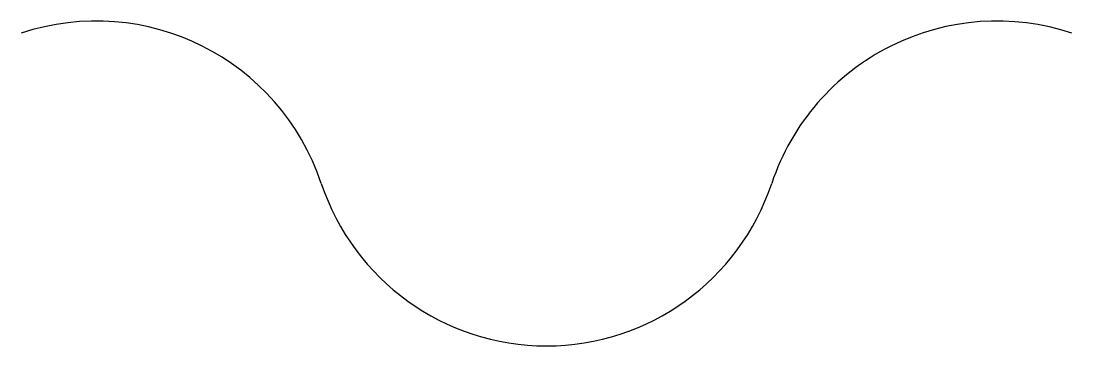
# Model space of a CAD drawing. Extents: x 402.74 to 409.74, y 283.04 to 285.2.
import ezdxf

# ---------------------------------------------------------------- set-up
doc = ezdxf.new("R2010")
doc.units = 0

msp = doc.modelspace()

# ---------------------------------------------------------------- linework, layer by layer
for centre, start, end in [((403.2428, 283.6188), 18.43495, 108.43495), ((409.2428, 283.6188), 71.56505, 161.56505), ((406.2428, 284.6188), 198.43495, 341.56505)]:
    msp.add_arc(centre, 1.5811, start, end)

doc.saveas('drawing.dxf')
